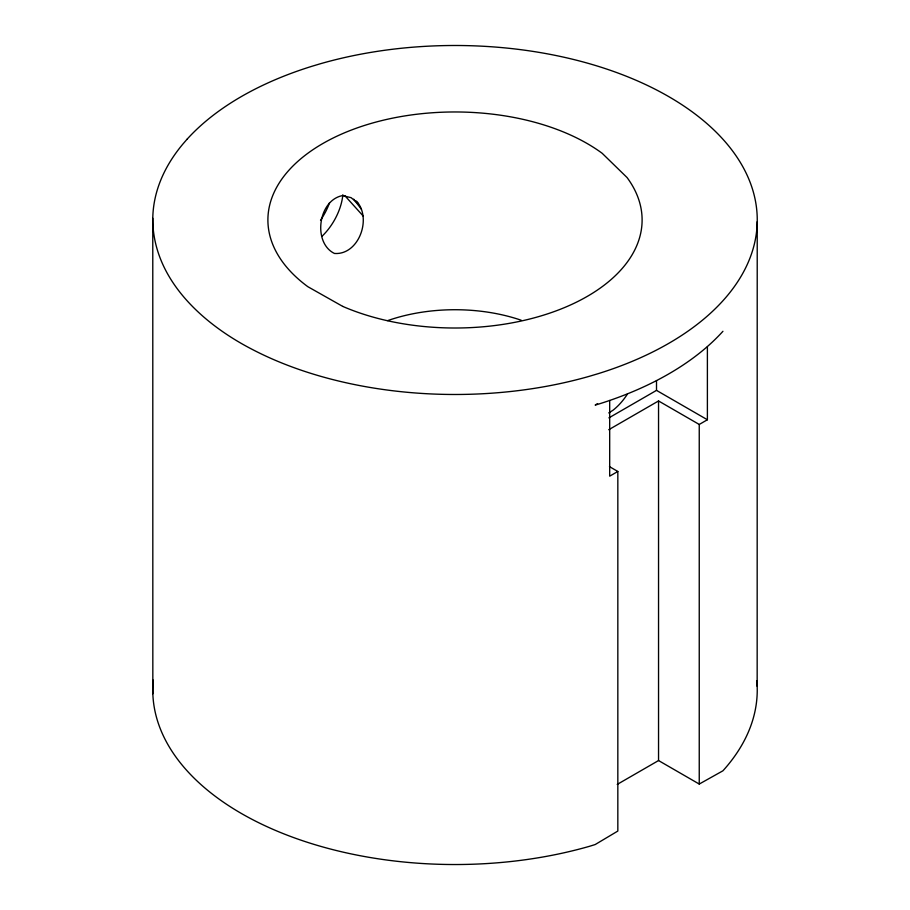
<?xml version="1.0" encoding="UTF-8"?>
<svg xmlns="http://www.w3.org/2000/svg" width="910" height="910" viewBox="0 0 910 910"><rect width="100%" height="100%" fill="white"/><g stroke="black" fill="none" stroke-linecap="round" stroke-linejoin="round"><path stroke-width="1.36" d="M757.165 686.277L757.222 221.71M608.744 412.935L613.101 410.171A43.179 24.934 -60 0 0 627.388 394.132M597.597 403.585L595.174 405.052L597.995 404.279A302.245 174.493 0 0 0 722.938 331.286M608.881 417.883L656.508 390.379L707.389 419.76L707.389 346.858M608.722 429.725L658.544 400.957L699.244 424.458L707.389 419.76M153.255 680.111A302.245 174.493 0 0 0 589.555 846.289L595.174 844.548L617.833 831.058L617.833 471.471L609.689 476.169L609.689 400.468M617.219 784.409L658.544 760.555L699.244 784.056L722.938 770.793A302.245 174.493 0 0 0 756.813 680.805M609.45 466.625L617.833 471.471M357.948 203.317L351.112 197.675L342.478 195.605C318.056 200.314 312.551 242.822 334.425 253.446C358.779 255.357 372.326 218.184 356.401 201.042M344.799 195.627L363.317 216.17M353.728 199.188L361.452 209.289M699.244 424.458L699.244 784.056M658.544 400.957L658.544 760.555M656.508 380.573L656.508 390.379M152.778 218.275L152.835 693.807M329.5 202.816A43.179 24.934 -60 0 1 320.525 220.197M387.66 320.627A129.527 74.779 0 0 1 521.202 320.229M342.854 194.774A43.179 24.934 -60 0 1 321.844 236.429M187.062 139.241L182.808 144.144A302.245 174.493 0 0 0 152.835 223.758C155.644 281.918 204.431 324.881 252.9 349.736A302.245 174.493 0 0 0 589.555 376.239L597.995 373.726A302.245 174.493 0 0 0 723.484 139.856A302.245 174.493 0 0 0 320.445 63.734L312.005 66.259A302.245 174.493 0 0 0 187.062 139.241M342.751 306.408L307.842 286.695A187.096 108.017 0 0 1 339.464 135.021A187.096 108.017 0 0 1 602.158 153.278L627.058 177.541A187.096 108.017 0 0 1 570.536 304.952A187.096 108.017 0 0 1 342.751 306.408"/></g></svg>
